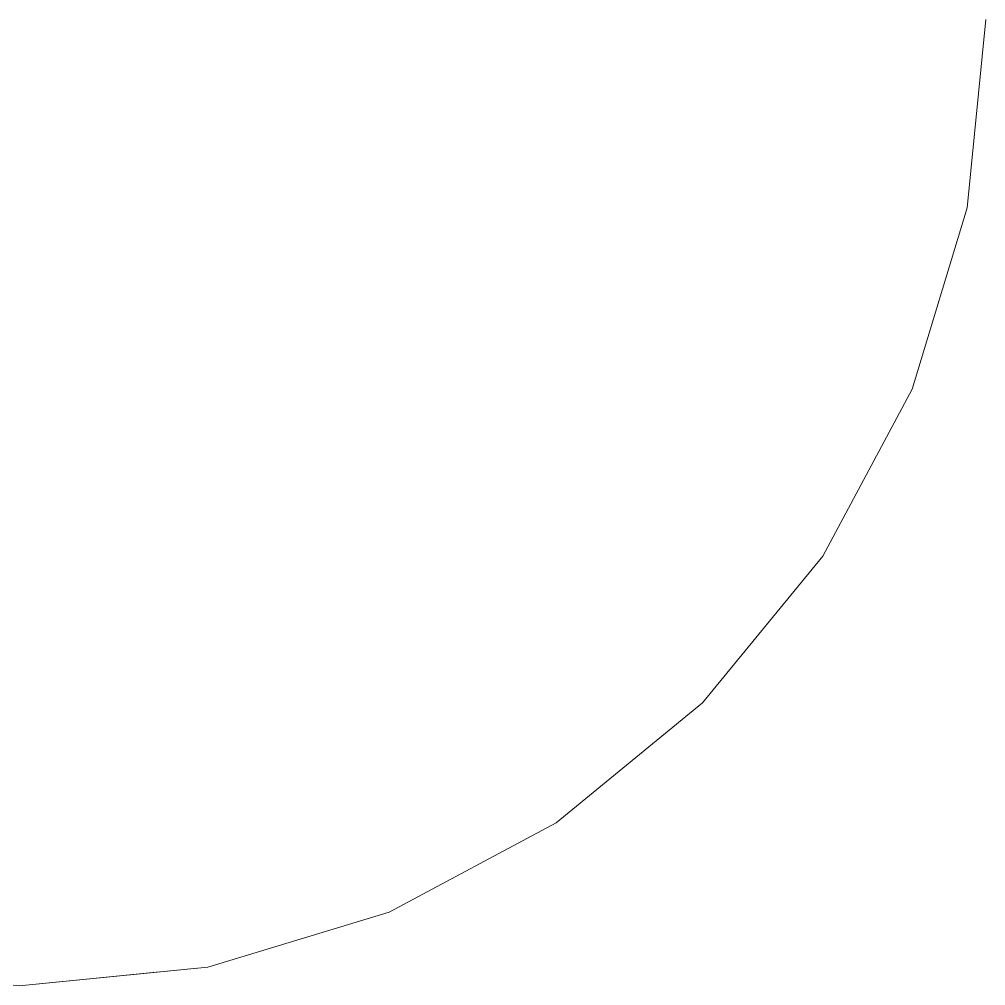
# Model space of a CAD drawing. Header units: metres. Extents: x 48 to 635, y -15 to 39.
# Drawn here: x 486.9835 to 487.0835, y -12.0938 to -11.9938 of the extents above; entities that cross this region are included whole.
import ezdxf

# ---------------------------------------------------------------- set-up
doc = ezdxf.new("R2010")
doc.units = ezdxf.units.M
doc.header["$MEASUREMENT"] = 0
doc.linetypes.add('Wipeout_Contour', pattern=[1, 0, -1])
doc.layers.add('Interior - Lamp', color=7, linetype='Continuous')

msp = doc.modelspace()

# ---------------------------------------------------------------- wipeouts: each hides what was drawn before it
at = {"color": 254, "linetype": 'Wipeout_Contour', "lineweight": 0, "ltscale": 1460.885651}
msp.add_wipeout([(486.98353, -12.09184), (486.97972, -12.09184), (486.98353, -12.09377)], dxfattribs=at).dxf.layer = 'Interior - Lamp'

# ---------------------------------------------------------------- next in the draw order: wipeouts: each hides what was drawn before it
at = {"color": 254, "linetype": 'Wipeout_Contour', "lineweight": 0, "ltscale": 1461.892927}
msp.add_wipeout([(486.98353, -12.09184), (486.98353, -12.09377), (486.98734, -12.09184)], dxfattribs=at).dxf.layer = 'Interior - Lamp'

# ---------------------------------------------------------------- next in the draw order: wipeouts: each hides what was drawn before it
at = {"color": 254, "linetype": 'Wipeout_Contour', "lineweight": 0, "ltscale": 1461.390739}
msp.add_wipeout([(486.98353, -12.09377), (486.991, -12.09184), (486.98734, -12.09184)], dxfattribs=at).dxf.layer = 'Interior - Lamp'

# ---------------------------------------------------------------- next in the draw order: wipeouts: each hides what was drawn before it
at = {"color": 254, "linetype": 'Wipeout_Contour', "lineweight": 0, "ltscale": 1461.218804}
msp.add_wipeout([(486.99437, -12.09184), (486.991, -12.09184), (486.98353, -12.09377)], dxfattribs=at).dxf.layer = 'Interior - Lamp'

# ---------------------------------------------------------------- next in the draw order: wipeouts: each hides what was drawn before it
at = {"color": 254, "linetype": 'Wipeout_Contour', "lineweight": 0, "ltscale": 1461.128275}
msp.add_wipeout([(486.99733, -12.09184), (486.99437, -12.09184), (486.98353, -12.09377)], dxfattribs=at).dxf.layer = 'Interior - Lamp'

# ---------------------------------------------------------------- next in the draw order: wipeouts: each hides what was drawn before it
at = {"color": 254, "linetype": 'Wipeout_Contour', "lineweight": 0, "ltscale": 1461.068939}
msp.add_wipeout([(486.99975, -12.09184), (486.99733, -12.09184), (486.98353, -12.09377)], dxfattribs=at).dxf.layer = 'Interior - Lamp'

# ---------------------------------------------------------------- next in the draw order: wipeouts: each hides what was drawn before it
at = {"color": 254, "linetype": 'Wipeout_Contour', "lineweight": 0, "ltscale": 1461.023635}
msp.add_wipeout([(487.00155, -12.09184), (486.99975, -12.09184), (486.98353, -12.09377)], dxfattribs=at).dxf.layer = 'Interior - Lamp'

# ---------------------------------------------------------------- next in the draw order: wipeouts: each hides what was drawn before it
at = {"color": 254, "linetype": 'Wipeout_Contour', "lineweight": 0, "ltscale": 1460.984556}
msp.add_wipeout([(487.00266, -12.09184), (487.00155, -12.09184), (486.98353, -12.09377)], dxfattribs=at).dxf.layer = 'Interior - Lamp'

# ---------------------------------------------------------------- next in the draw order: wipeouts: each hides what was drawn before it
at = {"color": 254, "linetype": 'Wipeout_Contour', "lineweight": 0, "ltscale": 1460.947246}
msp.add_wipeout([(487.00304, -12.09184), (487.00266, -12.09184), (486.98353, -12.09377)], dxfattribs=at).dxf.layer = 'Interior - Lamp'

# ---------------------------------------------------------------- next in the draw order: wipeouts: each hides what was drawn before it
at = {"color": 254, "linetype": 'Wipeout_Contour', "lineweight": 0, "ltscale": 1461.831332}
msp.add_wipeout([(486.96402, -12.09184), (486.98353, -12.09377), (486.9644, -12.09184)], dxfattribs=at).dxf.layer = 'Interior - Lamp'

# ---------------------------------------------------------------- next in the draw order: wipeouts: each hides what was drawn before it
at = {"color": 254, "linetype": 'Wipeout_Contour', "lineweight": 0, "ltscale": 1461.754942}
msp.add_wipeout([(486.96551, -12.09184), (486.98353, -12.09377), (486.96731, -12.09184)], dxfattribs=at).dxf.layer = 'Interior - Lamp'

# ---------------------------------------------------------------- next in the draw order: wipeouts: each hides what was drawn before it
at = {"color": 254, "linetype": 'Wipeout_Contour', "lineweight": 0, "ltscale": 1461.709638}
msp.add_wipeout([(486.96974, -12.09184), (486.96731, -12.09184), (486.98353, -12.09377)], dxfattribs=at).dxf.layer = 'Interior - Lamp'

# ---------------------------------------------------------------- next in the draw order: wipeouts: each hides what was drawn before it
at = {"color": 254, "linetype": 'Wipeout_Contour', "lineweight": 0, "ltscale": 1461.650302}
msp.add_wipeout([(486.97269, -12.09184), (486.96974, -12.09184), (486.98353, -12.09377)], dxfattribs=at).dxf.layer = 'Interior - Lamp'

# ---------------------------------------------------------------- next in the draw order: wipeouts: each hides what was drawn before it
at = {"color": 254, "linetype": 'Wipeout_Contour', "lineweight": 0, "ltscale": 1461.559774}
msp.add_wipeout([(486.97606, -12.09184), (486.97269, -12.09184), (486.98353, -12.09377)], dxfattribs=at).dxf.layer = 'Interior - Lamp'

# ---------------------------------------------------------------- next in the draw order: wipeouts: each hides what was drawn before it
at = {"color": 254, "linetype": 'Wipeout_Contour', "lineweight": 0, "ltscale": 1461.387839}
msp.add_wipeout([(486.97972, -12.09184), (486.97606, -12.09184), (486.98353, -12.09377)], dxfattribs=at).dxf.layer = 'Interior - Lamp'

# ---------------------------------------------------------------- next in the draw order: wipeouts: each hides what was drawn before it
at = {"color": 254, "linetype": 'Wipeout_Contour', "lineweight": 0, "ltscale": 1948.033948}
msp.add_wipeout([(486.98353, -12.08615), (486.97606, -12.08615), (486.97972, -12.09184), (486.98353, -12.09184)], dxfattribs=at).dxf.layer = 'Interior - Lamp'

# ---------------------------------------------------------------- next in the draw order: wipeouts: each hides what was drawn before it
at = {"color": 254, "linetype": 'Wipeout_Contour', "lineweight": 0, "ltscale": 1949.036566}
msp.add_wipeout([(486.991, -12.08615), (486.98353, -12.08615), (486.98353, -12.09184), (486.98734, -12.09184)], dxfattribs=at).dxf.layer = 'Interior - Lamp'

# ---------------------------------------------------------------- next in the draw order: linework, layer by layer
at = {"layer": 'Interior - Lamp', "color": 2, "linetype": 'Continuous', "lineweight": 13, "true_color": 0xffeb28}
msp.add_line((486.98353, -12.09377), (486.96402, -12.09184), dxfattribs=at)

# ---------------------------------------------------------------- next in the draw order: wipeouts: each hides what was drawn before it
at = {"color": 254, "linetype": 'Wipeout_Contour', "lineweight": 0, "ltscale": 1948.205134}
msp.add_wipeout([(486.97269, -12.07691), (486.97606, -12.08615), (486.98353, -12.08615), (486.98353, -12.07691)], dxfattribs=at).dxf.layer = 'Interior - Lamp'
at = {"color": 254, "linetype": 'Wipeout_Contour', "lineweight": 0, "ltscale": 1948.893186}
msp.add_wipeout([(486.991, -12.08615), (486.98734, -12.09184), (486.991, -12.09184), (486.99818, -12.08615)], dxfattribs=at).dxf.layer = 'Interior - Lamp'

# ---------------------------------------------------------------- next in the draw order: wipeouts: each hides what was drawn before it
at = {"color": 254, "linetype": 'Wipeout_Contour', "lineweight": 0, "ltscale": 1948.824448}
msp.add_wipeout([(486.991, -12.09184), (486.99437, -12.09184), (487.00479, -12.08615), (486.99818, -12.08615)], dxfattribs=at).dxf.layer = 'Interior - Lamp'

# ---------------------------------------------------------------- next in the draw order: wipeouts: each hides what was drawn before it
at = {"color": 254, "linetype": 'Wipeout_Contour', "lineweight": 0, "ltscale": 1948.783345}
msp.add_wipeout([(486.99437, -12.09184), (486.99733, -12.09184), (487.01059, -12.08615), (487.00479, -12.08615)], dxfattribs=at).dxf.layer = 'Interior - Lamp'

# ---------------------------------------------------------------- next in the draw order: wipeouts: each hides what was drawn before it
at = {"color": 254, "linetype": 'Wipeout_Contour', "lineweight": 0, "ltscale": 1948.8639}
msp.add_wipeout([(486.98353, -12.07691), (486.98353, -12.08615), (486.991, -12.08615), (486.99437, -12.07691)], dxfattribs=at).dxf.layer = 'Interior - Lamp'
at = {"color": 254, "linetype": 'Wipeout_Contour', "lineweight": 0, "ltscale": 1948.75348}
msp.add_wipeout([(486.99733, -12.09184), (486.99975, -12.09184), (487.01535, -12.08615), (487.01059, -12.08615)], dxfattribs=at).dxf.layer = 'Interior - Lamp'

# ---------------------------------------------------------------- next in the draw order: wipeouts: each hides what was drawn before it
at = {"color": 254, "linetype": 'Wipeout_Contour', "lineweight": 0, "ltscale": 1948.294583}
msp.add_wipeout([(486.96974, -12.06448), (486.97269, -12.07691), (486.98353, -12.07691), (486.98353, -12.06448)], dxfattribs=at).dxf.layer = 'Interior - Lamp'
at = {"color": 254, "linetype": 'Wipeout_Contour', "lineweight": 0, "ltscale": 1948.727173}
msp.add_wipeout([(487.01535, -12.08615), (486.99975, -12.09184), (487.00155, -12.09184), (487.01889, -12.08615)], dxfattribs=at).dxf.layer = 'Interior - Lamp'

# ---------------------------------------------------------------- next in the draw order: wipeouts: each hides what was drawn before it
at = {"color": 254, "linetype": 'Wipeout_Contour', "lineweight": 0, "ltscale": 1948.699925}
msp.add_wipeout([(487.02106, -12.08615), (487.01889, -12.08615), (487.00155, -12.09184), (487.00266, -12.09184)], dxfattribs=at).dxf.layer = 'Interior - Lamp'

# ---------------------------------------------------------------- next in the draw order: wipeouts: each hides what was drawn before it
at = {"color": 254, "linetype": 'Wipeout_Contour', "lineweight": 0, "ltscale": 1948.668449}
msp.add_wipeout([(487.0218, -12.08615), (487.02106, -12.08615), (487.00266, -12.09184), (487.00304, -12.09184)], dxfattribs=at).dxf.layer = 'Interior - Lamp'

# ---------------------------------------------------------------- next in the draw order: linework, layer by layer
at = {"layer": 'Interior - Lamp', "color": 2, "linetype": 'Continuous', "lineweight": 13, "true_color": 0xffeb28}
msp.add_line((486.98353, -12.09377), (487.00304, -12.09184), dxfattribs=at)

# ---------------------------------------------------------------- next in the draw order: wipeouts: each hides what was drawn before it
at = {"color": 254, "linetype": 'Wipeout_Contour', "lineweight": 0, "ltscale": 1948.823722}
msp.add_wipeout([(486.991, -12.08615), (486.99818, -12.08615), (487.00479, -12.07691), (486.99437, -12.07691)], dxfattribs=at).dxf.layer = 'Interior - Lamp'

# ---------------------------------------------------------------- next in the draw order: wipeouts: each hides what was drawn before it
at = {"color": 254, "linetype": 'Wipeout_Contour', "lineweight": 0, "ltscale": 1948.772302}
msp.add_wipeout([(486.98353, -12.07691), (486.99437, -12.07691), (486.99733, -12.06448), (486.98353, -12.06448)], dxfattribs=at).dxf.layer = 'Interior - Lamp'
at = {"color": 254, "linetype": 'Wipeout_Contour', "lineweight": 0, "ltscale": 1948.806703}
msp.add_wipeout([(487.00479, -12.07691), (486.99818, -12.08615), (487.00479, -12.08615), (487.0144, -12.07691)], dxfattribs=at).dxf.layer = 'Interior - Lamp'

# ---------------------------------------------------------------- next in the draw order: wipeouts: each hides what was drawn before it
at = {"color": 254, "linetype": 'Wipeout_Contour', "lineweight": 0, "ltscale": 1948.352549}
msp.add_wipeout([(486.98353, -12.04932), (486.96731, -12.04932), (486.96974, -12.06448), (486.98353, -12.06448)], dxfattribs=at).dxf.layer = 'Interior - Lamp'
at = {"color": 254, "linetype": 'Wipeout_Contour', "lineweight": 0, "ltscale": 1948.79823}
msp.add_wipeout([(487.0144, -12.07691), (487.00479, -12.08615), (487.01059, -12.08615), (487.02282, -12.07691)], dxfattribs=at).dxf.layer = 'Interior - Lamp'

# ---------------------------------------------------------------- next in the draw order: wipeouts: each hides what was drawn before it
at = {"color": 254, "linetype": 'Wipeout_Contour', "lineweight": 0, "ltscale": 1948.791128}
msp.add_wipeout([(487.01059, -12.08615), (487.01535, -12.08615), (487.02972, -12.07691), (487.02282, -12.07691)], dxfattribs=at).dxf.layer = 'Interior - Lamp'

# ---------------------------------------------------------------- next in the draw order: wipeouts: each hides what was drawn before it
at = {"color": 254, "linetype": 'Wipeout_Contour', "lineweight": 0, "ltscale": 1948.781554}
msp.add_wipeout([(486.99733, -12.06448), (486.99437, -12.07691), (487.00479, -12.07691), (487.01059, -12.06448)], dxfattribs=at).dxf.layer = 'Interior - Lamp'
at = {"color": 254, "linetype": 'Wipeout_Contour', "lineweight": 0, "ltscale": 1948.780989}
msp.add_wipeout([(487.02972, -12.07691), (487.01535, -12.08615), (487.01889, -12.08615), (487.03486, -12.07691)], dxfattribs=at).dxf.layer = 'Interior - Lamp'

# ---------------------------------------------------------------- next in the draw order: wipeouts: each hides what was drawn before it
at = {"color": 254, "linetype": 'Wipeout_Contour', "lineweight": 0, "ltscale": 1948.711603}
msp.add_wipeout([(486.99975, -12.04932), (486.98353, -12.04932), (486.98353, -12.06448), (486.99733, -12.06448)], dxfattribs=at).dxf.layer = 'Interior - Lamp'
at = {"color": 254, "linetype": 'Wipeout_Contour', "lineweight": 0, "ltscale": 1948.764525}
msp.add_wipeout([(487.01889, -12.08615), (487.02106, -12.08615), (487.03802, -12.07691), (487.03486, -12.07691)], dxfattribs=at).dxf.layer = 'Interior - Lamp'

# ---------------------------------------------------------------- next in the draw order: wipeouts: each hides what was drawn before it
at = {"color": 254, "linetype": 'Wipeout_Contour', "lineweight": 0, "ltscale": 1948.396248}
msp.add_wipeout([(486.98353, -12.03203), (486.96551, -12.03203), (486.96731, -12.04932), (486.98353, -12.04932)], dxfattribs=at).dxf.layer = 'Interior - Lamp'
at = {"color": 254, "linetype": 'Wipeout_Contour', "lineweight": 0, "ltscale": 1948.738683}
msp.add_wipeout([(487.02106, -12.08615), (487.0218, -12.08615), (487.03909, -12.07691), (487.03802, -12.07691)], dxfattribs=at).dxf.layer = 'Interior - Lamp'

# ---------------------------------------------------------------- next in the draw order: linework, layer by layer
at = {"layer": 'Interior - Lamp', "color": 2, "linetype": 'Continuous', "lineweight": 13, "true_color": 0xffeb28}
msp.add_line((487.00304, -12.09184), (487.0218, -12.08615), dxfattribs=at)

# ---------------------------------------------------------------- next in the draw order: wipeouts: each hides what was drawn before it
at = {"color": 254, "linetype": 'Wipeout_Contour', "lineweight": 0, "ltscale": 1948.797166}
msp.add_wipeout([(487.01059, -12.06448), (487.00479, -12.07691), (487.0144, -12.07691), (487.02282, -12.06448)], dxfattribs=at).dxf.layer = 'Interior - Lamp'

# ---------------------------------------------------------------- next in the draw order: wipeouts: each hides what was drawn before it
at = {"color": 254, "linetype": 'Wipeout_Contour', "lineweight": 0, "ltscale": 1948.812777}
msp.add_wipeout([(487.0144, -12.07691), (487.02282, -12.07691), (487.03353, -12.06448), (487.02282, -12.06448)], dxfattribs=at).dxf.layer = 'Interior - Lamp'

# ---------------------------------------------------------------- next in the draw order: wipeouts: each hides what was drawn before it
at = {"color": 254, "linetype": 'Wipeout_Contour', "lineweight": 0, "ltscale": 1948.75033}
msp.add_wipeout([(487.01535, -12.04932), (486.99975, -12.04932), (486.99733, -12.06448), (487.01059, -12.06448)], dxfattribs=at).dxf.layer = 'Interior - Lamp'
at = {"color": 254, "linetype": 'Wipeout_Contour', "lineweight": 0, "ltscale": 1948.824193}
msp.add_wipeout([(487.03353, -12.06448), (487.02282, -12.07691), (487.02972, -12.07691), (487.04232, -12.06448)], dxfattribs=at).dxf.layer = 'Interior - Lamp'

# ---------------------------------------------------------------- next in the draw order: wipeouts: each hides what was drawn before it
at = {"color": 254, "linetype": 'Wipeout_Contour', "lineweight": 0, "ltscale": 1948.664697}
msp.add_wipeout([(486.98353, -12.03203), (486.98353, -12.04932), (486.99975, -12.04932), (487.00155, -12.03203)], dxfattribs=at).dxf.layer = 'Interior - Lamp'
at = {"color": 254, "linetype": 'Wipeout_Contour', "lineweight": 0, "ltscale": 1948.828145}
msp.add_wipeout([(487.02972, -12.07691), (487.03486, -12.07691), (487.04886, -12.06448), (487.04232, -12.06448)], dxfattribs=at).dxf.layer = 'Interior - Lamp'

# ---------------------------------------------------------------- next in the draw order: wipeouts: each hides what was drawn before it
at = {"color": 254, "linetype": 'Wipeout_Contour', "lineweight": 0, "ltscale": 1948.788708}
msp.add_wipeout([(487.01059, -12.06448), (487.02282, -12.06448), (487.02972, -12.04932), (487.01535, -12.04932)], dxfattribs=at).dxf.layer = 'Interior - Lamp'
at = {"color": 254, "linetype": 'Wipeout_Contour', "lineweight": 0, "ltscale": 1948.821653}
msp.add_wipeout([(487.04886, -12.06448), (487.03486, -12.07691), (487.03802, -12.07691), (487.05288, -12.06448)], dxfattribs=at).dxf.layer = 'Interior - Lamp'

# ---------------------------------------------------------------- next in the draw order: wipeouts: each hides what was drawn before it
at = {"color": 254, "linetype": 'Wipeout_Contour', "lineweight": 0, "ltscale": 1948.722425}
msp.add_wipeout([(487.01889, -12.03203), (487.00155, -12.03203), (486.99975, -12.04932), (487.01535, -12.04932)], dxfattribs=at).dxf.layer = 'Interior - Lamp'
at = {"color": 254, "linetype": 'Wipeout_Contour', "lineweight": 0, "ltscale": 1948.801371}
msp.add_wipeout([(487.05424, -12.06448), (487.05288, -12.06448), (487.03802, -12.07691), (487.03909, -12.07691)], dxfattribs=at).dxf.layer = 'Interior - Lamp'

# ---------------------------------------------------------------- next in the draw order: linework, layer by layer
at = {"layer": 'Interior - Lamp', "color": 2, "linetype": 'Continuous', "lineweight": 13, "true_color": 0xffeb28}
msp.add_line((487.0218, -12.08615), (487.03909, -12.07691), dxfattribs=at)

# ---------------------------------------------------------------- next in the draw order: wipeouts: each hides what was drawn before it
at = {"color": 254, "linetype": 'Wipeout_Contour', "lineweight": 0, "ltscale": 1948.623839}
msp.add_wipeout([(486.98353, -12.01328), (486.98353, -12.03203), (487.00155, -12.03203), (487.00266, -12.01328)], dxfattribs=at).dxf.layer = 'Interior - Lamp'
at = {"color": 254, "linetype": 'Wipeout_Contour', "lineweight": 0, "ltscale": 1948.822837}
msp.add_wipeout([(487.02972, -12.04932), (487.02282, -12.06448), (487.03353, -12.06448), (487.04232, -12.04932)], dxfattribs=at).dxf.layer = 'Interior - Lamp'

# ---------------------------------------------------------------- next in the draw order: wipeouts: each hides what was drawn before it
at = {"color": 254, "linetype": 'Wipeout_Contour', "lineweight": 0, "ltscale": 1948.849504}
msp.add_wipeout([(487.05266, -12.04932), (487.04232, -12.04932), (487.03353, -12.06448), (487.04232, -12.06448)], dxfattribs=at).dxf.layer = 'Interior - Lamp'

# ---------------------------------------------------------------- next in the draw order: wipeouts: each hides what was drawn before it
at = {"color": 254, "linetype": 'Wipeout_Contour', "lineweight": 0, "ltscale": 1948.776974}
msp.add_wipeout([(487.01889, -12.03203), (487.01535, -12.04932), (487.02972, -12.04932), (487.03486, -12.03203)], dxfattribs=at).dxf.layer = 'Interior - Lamp'
at = {"color": 254, "linetype": 'Wipeout_Contour', "lineweight": 0, "ltscale": 1948.865777}
msp.add_wipeout([(487.05266, -12.04932), (487.04232, -12.06448), (487.04886, -12.06448), (487.06035, -12.04932)], dxfattribs=at).dxf.layer = 'Interior - Lamp'

# ---------------------------------------------------------------- next in the draw order: wipeouts: each hides what was drawn before it
at = {"color": 254, "linetype": 'Wipeout_Contour', "lineweight": 0, "ltscale": 1948.693402}
msp.add_wipeout([(487.00266, -12.01328), (487.00155, -12.03203), (487.01889, -12.03203), (487.02106, -12.01328)], dxfattribs=at).dxf.layer = 'Interior - Lamp'
at = {"color": 254, "linetype": 'Wipeout_Contour', "lineweight": 0, "ltscale": 1948.86861}
msp.add_wipeout([(487.06035, -12.04932), (487.04886, -12.06448), (487.05288, -12.06448), (487.06508, -12.04932)], dxfattribs=at).dxf.layer = 'Interior - Lamp'

# ---------------------------------------------------------------- next in the draw order: wipeouts: each hides what was drawn before it
at = {"color": 254, "linetype": 'Wipeout_Contour', "lineweight": 0, "ltscale": 1948.584644}
msp.add_wipeout([(487.00304, -11.99377), (486.98353, -11.99377), (486.98353, -12.01328), (487.00266, -12.01328)], dxfattribs=at).dxf.layer = 'Interior - Lamp'
at = {"color": 254, "linetype": 'Wipeout_Contour', "lineweight": 0, "ltscale": 1948.825195}
msp.add_wipeout([(487.03486, -12.03203), (487.02972, -12.04932), (487.04232, -12.04932), (487.04886, -12.03203)], dxfattribs=at).dxf.layer = 'Interior - Lamp'
at = {"color": 254, "linetype": 'Wipeout_Contour', "lineweight": 0, "ltscale": 1948.854012}
msp.add_wipeout([(487.06668, -12.04932), (487.06508, -12.04932), (487.05288, -12.06448), (487.05424, -12.06448)], dxfattribs=at).dxf.layer = 'Interior - Lamp'

# ---------------------------------------------------------------- next in the draw order: linework, layer by layer
at = {"layer": 'Interior - Lamp', "color": 2, "linetype": 'Continuous', "lineweight": 13, "true_color": 0xffeb28}
msp.add_line((487.03909, -12.07691), (487.05424, -12.06448), dxfattribs=at)

# ---------------------------------------------------------------- next in the draw order: wipeouts: each hides what was drawn before it
at = {"color": 254, "linetype": 'Wipeout_Contour', "lineweight": 0, "ltscale": 1948.758735}
msp.add_wipeout([(487.01889, -12.03203), (487.03486, -12.03203), (487.03802, -12.01328), (487.02106, -12.01328)], dxfattribs=at).dxf.layer = 'Interior - Lamp'
at = {"color": 254, "linetype": 'Wipeout_Contour', "lineweight": 0, "ltscale": 1948.864184}
msp.add_wipeout([(487.04886, -12.03203), (487.04232, -12.04932), (487.05266, -12.04932), (487.06035, -12.03203)], dxfattribs=at).dxf.layer = 'Interior - Lamp'

# ---------------------------------------------------------------- next in the draw order: wipeouts: each hides what was drawn before it
at = {"color": 254, "linetype": 'Wipeout_Contour', "lineweight": 0, "ltscale": 1948.660045}
msp.add_wipeout([(487.00304, -11.99377), (487.00266, -12.01328), (487.02106, -12.01328), (487.0218, -11.99377)], dxfattribs=at).dxf.layer = 'Interior - Lamp'
at = {"color": 254, "linetype": 'Wipeout_Contour', "lineweight": 0, "ltscale": 1948.891105}
msp.add_wipeout([(487.06035, -12.03203), (487.05266, -12.04932), (487.06035, -12.04932), (487.06889, -12.03203)], dxfattribs=at).dxf.layer = 'Interior - Lamp'

# ---------------------------------------------------------------- next in the draw order: wipeouts: each hides what was drawn before it
at = {"color": 254, "linetype": 'Wipeout_Contour', "lineweight": 0, "ltscale": 1948.816934}
msp.add_wipeout([(487.05288, -12.01328), (487.03802, -12.01328), (487.03486, -12.03203), (487.04886, -12.03203)], dxfattribs=at).dxf.layer = 'Interior - Lamp'
at = {"color": 254, "linetype": 'Wipeout_Contour', "lineweight": 0, "ltscale": 1948.902779}
msp.add_wipeout([(487.06889, -12.03203), (487.06035, -12.04932), (487.06508, -12.04932), (487.07414, -12.03203)], dxfattribs=at).dxf.layer = 'Interior - Lamp'

# ---------------------------------------------------------------- next in the draw order: wipeouts: each hides what was drawn before it
at = {"color": 254, "linetype": 'Wipeout_Contour', "lineweight": 0, "ltscale": 1948.731018}
msp.add_wipeout([(487.0218, -11.99377), (487.02106, -12.01328), (487.03802, -12.01328), (487.03909, -11.99377)], dxfattribs=at).dxf.layer = 'Interior - Lamp'
at = {"color": 254, "linetype": 'Wipeout_Contour', "lineweight": 0, "ltscale": 1948.894395}
msp.add_wipeout([(487.07592, -12.03203), (487.07414, -12.03203), (487.06508, -12.04932), (487.06668, -12.04932)], dxfattribs=at).dxf.layer = 'Interior - Lamp'

# ---------------------------------------------------------------- next in the draw order: linework, layer by layer
at = {"layer": 'Interior - Lamp', "color": 2, "linetype": 'Continuous', "lineweight": 13, "true_color": 0xffeb28}
msp.add_line((487.05424, -12.06448), (487.06668, -12.04932), dxfattribs=at)

# ---------------------------------------------------------------- next in the draw order: wipeouts: each hides what was drawn before it
at = {"color": 254, "linetype": 'Wipeout_Contour', "lineweight": 0, "ltscale": 1948.865249}
msp.add_wipeout([(487.05288, -12.01328), (487.04886, -12.03203), (487.06035, -12.03203), (487.06508, -12.01328)], dxfattribs=at).dxf.layer = 'Interior - Lamp'

# ---------------------------------------------------------------- next in the draw order: wipeouts: each hides what was drawn before it
at = {"color": 254, "linetype": 'Wipeout_Contour', "lineweight": 0, "ltscale": 1948.794778}
msp.add_wipeout([(487.05424, -11.99377), (487.03909, -11.99377), (487.03802, -12.01328), (487.05288, -12.01328)], dxfattribs=at).dxf.layer = 'Interior - Lamp'
at = {"color": 254, "linetype": 'Wipeout_Contour', "lineweight": 0, "ltscale": 1948.901013}
msp.add_wipeout([(487.06508, -12.01328), (487.06035, -12.03203), (487.06889, -12.03203), (487.07414, -12.01328)], dxfattribs=at).dxf.layer = 'Interior - Lamp'

# ---------------------------------------------------------------- next in the draw order: wipeouts: each hides what was drawn before it
at = {"color": 254, "linetype": 'Wipeout_Contour', "lineweight": 0, "ltscale": 1948.848781}
msp.add_wipeout([(487.05424, -11.99377), (487.05288, -12.01328), (487.06508, -12.01328), (487.06668, -11.99377)], dxfattribs=at).dxf.layer = 'Interior - Lamp'
at = {"color": 254, "linetype": 'Wipeout_Contour', "lineweight": 0, "ltscale": 1948.921197}
msp.add_wipeout([(487.06889, -12.03203), (487.07414, -12.03203), (487.07972, -12.01328), (487.07414, -12.01328)], dxfattribs=at).dxf.layer = 'Interior - Lamp'

# ---------------------------------------------------------------- next in the draw order: wipeouts: each hides what was drawn before it
at = {"color": 254, "linetype": 'Wipeout_Contour', "lineweight": 0, "ltscale": 1948.920451}
msp.add_wipeout([(487.07414, -12.03203), (487.07592, -12.03203), (487.08161, -12.01328), (487.07972, -12.01328)], dxfattribs=at).dxf.layer = 'Interior - Lamp'

# ---------------------------------------------------------------- next in the draw order: linework, layer by layer
at = {"layer": 'Interior - Lamp', "color": 2, "linetype": 'Continuous', "lineweight": 13, "true_color": 0xffeb28}
msp.add_line((487.06668, -12.04932), (487.07592, -12.03203), dxfattribs=at)

# ---------------------------------------------------------------- next in the draw order: wipeouts: each hides what was drawn before it
at = {"color": 254, "linetype": 'Wipeout_Contour', "lineweight": 0, "ltscale": 1948.890764}
msp.add_wipeout([(487.06668, -11.99377), (487.06508, -12.01328), (487.07414, -12.01328), (487.07592, -11.99377)], dxfattribs=at).dxf.layer = 'Interior - Lamp'

# ---------------------------------------------------------------- next in the draw order: wipeouts: each hides what was drawn before it
at = {"color": 254, "linetype": 'Wipeout_Contour', "lineweight": 0, "ltscale": 1948.91859}
msp.add_wipeout([(487.08161, -11.99377), (487.07592, -11.99377), (487.07414, -12.01328), (487.07972, -12.01328)], dxfattribs=at).dxf.layer = 'Interior - Lamp'

# ---------------------------------------------------------------- next in the draw order: wipeouts: each hides what was drawn before it
at = {"color": 254, "linetype": 'Wipeout_Contour', "lineweight": 0, "ltscale": 1948.928706}
msp.add_wipeout([(487.08161, -11.99377), (487.07972, -12.01328), (487.08161, -12.01328), (487.08353, -11.99377)], dxfattribs=at).dxf.layer = 'Interior - Lamp'

# ---------------------------------------------------------------- next in the draw order: linework, layer by layer
at = {"layer": 'Interior - Lamp', "color": 2, "linetype": 'Continuous', "lineweight": 13, "true_color": 0xffeb28}
for p, q in [((487.08161, -12.01328), (487.08353, -11.99377)), ((487.07592, -12.03203), (487.08161, -12.01328))]:
    msp.add_line(p, q, dxfattribs=at)

doc.saveas('drawing.dxf')
